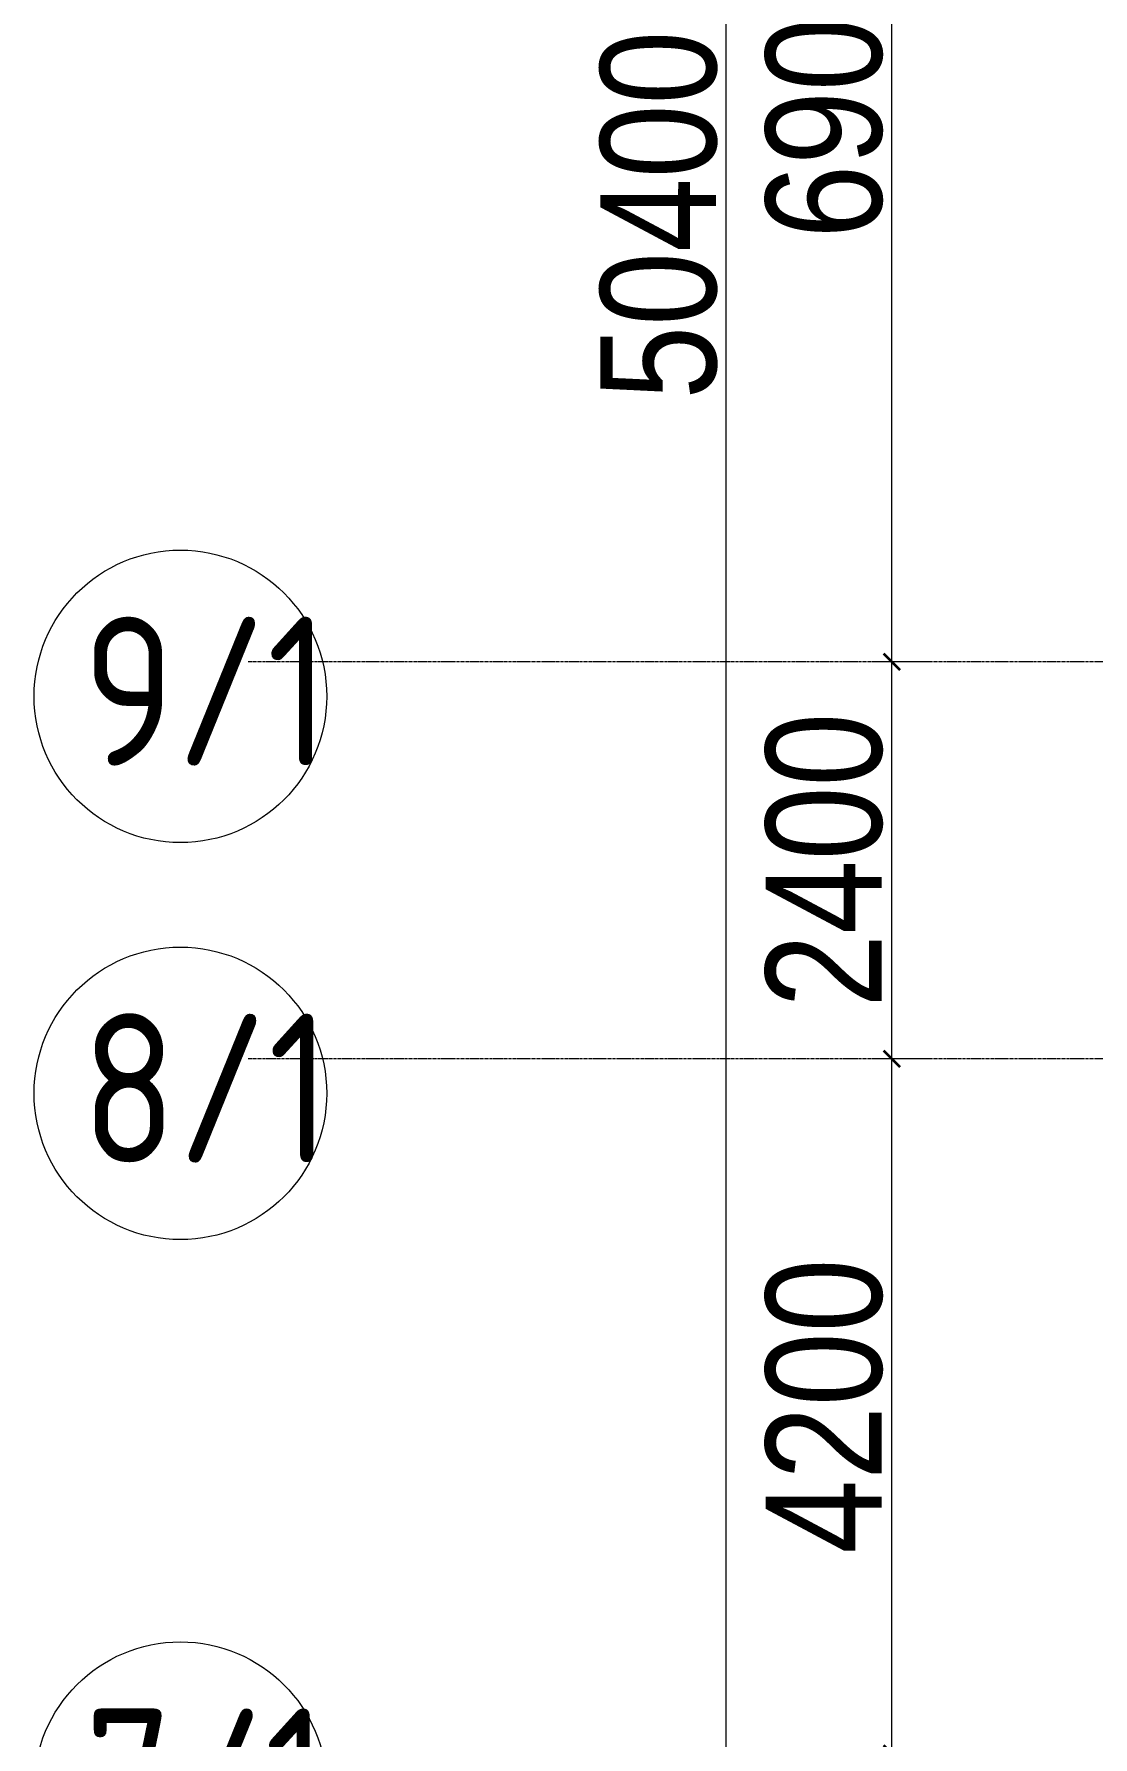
# Model space of a CAD drawing. Header units: millimetres. Extents: x -231292 to 573618, y -153144 to 564035.
# Drawn here: x 1655 to 8052, y 202566 to 212861 of the extents above; entities that cross this region are included whole.
import ezdxf
from ezdxf.enums import TextEntityAlignment as Align

# ---------------------------------------------------------------- set-up
doc = ezdxf.new("R2010")
doc.units = ezdxf.units.MM
doc.linetypes.add('CENTER2', pattern=[28.575, 19.05, -3.175, 3.175, -3.175])
doc.layers.get('0').update_dxf_attribs({"color": 250})
doc.layers.get('Defpoints').update_dxf_attribs({"color": 250})
doc.layers.add('РД_Оси_100', color=250, linetype='Continuous', lineweight=0)
doc.layers.add('РД_Оси_размер', color=250, linetype='Continuous', lineweight=0)
doc.styles.add('style1', font='ARIALN.TTF')
doc.styles.add('ккк', font='isocpeur.ttf', dxfattribs={"width": 0.85, "oblique": 15})
doc.dimstyles.new('Dim100_ареал', dxfattribs={"dimscale": 100, "dimtxt": 2.5, "dimasz": 1, "dimexe": 1, "dimexo": 1, "dimgap": 0.5, "dimtad": 1, "dimzin": 12, "dimdsep": 46, "dimtxsty": 'style1', "dimblk": 'ARCHTICK', "dimcen": 1, "dimdle": 1, "dimclrd": 256, "dimclre": 256, "dimaunit": 1, "dimadec": 0, "dimazin": 3, "dimtfac": 1, "dimtmove": 1, "dimatfit": 3, "dimldrblk": 'OPEN30', "dimfxl": 2, "dimfxlon": 1, "dimtolj": 1, "dimtzin": 0, "dimlwd": 9, "dimlwe": 9, "dimarcsym": 0})

# ---------------------------------------------------------------- blocks, each defined once
blk = doc.blocks.new('A-iden')
at = {"linetype": 'Continuous', "lineweight": 5}
blk.add_circle((-0.729, -4.063), 5.894, dxfattribs=at)
at = {"color": 0, "linetype": 'Continuous', "lineweight": 20, "style": 'ккк', "width": 0.85}
blk.add_attdef('ID', text='', height=6, dxfattribs=at).set_placement((0.314, -3.853), align=Align.MIDDLE_CENTER)
blk = doc.blocks.new('_ArchTick')
at = {"color": 0, "linetype": 'ByBlock', "const_width": 0.15}
blk.add_lwpolyline([(-0.5, -0.5), (0.5, 0.5)], dxfattribs=at)
blk = doc.blocks.new('*D175')
at = {"layer": 'Defpoints', "color": 0, "transparency": 16777216}
for p in [(1193587, 151813), (1194587, 151813), (1194587, 149113)]:
    blk.add_point(p, dxfattribs=at)
at = {"layer": 'РД_Оси_размер', "lineweight": 9, "transparency": 16777216}
for p, q in [((1193587, 149013), (1193587, 151913)), ((1193787, 151813), (1193487, 151813)), ((1193787, 149113), (1193487, 149113))]:
    blk.add_line(p, q, dxfattribs=at)
at = {"layer": 'РД_Оси_размер', "lineweight": 9, "transparency": 16777216, "xscale": 100, "yscale": 100, "zscale": 100}
for p, rotation in [((1193587, 151813), 90), ((1193587, 149113), 270)]:
    blk.add_blockref('_ArchTick', p, dxfattribs=dict(at, rotation=rotation))
at = {"layer": 'РД_Оси_размер', "color": 0, "transparency": 16777216, "insert": (1193180, 150463), "char_height": 700, "attachment_point": 5, "rotation": 90, "style": 'style1'}
blk.add_mtext('\\A1;2700', dxfattribs=at)
blk = doc.blocks.new('_Open30')
at = {"color": 0, "linetype": 'ByBlock', "lineweight": -2}
for p, q in [((-1, 0.27), (0, 0)), ((0, 0), (-1, -0.27)), ((0, 0), (-1, 0))]:
    blk.add_line(p, q, dxfattribs=at)
blk = doc.blocks.new('*D176')
at = {"layer": 'Defpoints', "color": 0, "transparency": 16777216}
for p in [(1193587, 156013), (1194587, 156013), (1194587, 151813)]:
    blk.add_point(p, dxfattribs=at)
at = {"layer": 'РД_Оси_размер', "lineweight": 9, "transparency": 16777216}
for p, q in [((1193587, 151713), (1193587, 156113)), ((1193787, 156013), (1193487, 156013)), ((1193787, 151813), (1193487, 151813))]:
    blk.add_line(p, q, dxfattribs=at)
at = {"layer": 'РД_Оси_размер', "lineweight": 9, "transparency": 16777216, "xscale": 100, "yscale": 100, "zscale": 100}
for p, rotation in [((1193587, 156013), 90), ((1193587, 151813), 270)]:
    blk.add_blockref('_ArchTick', p, dxfattribs=dict(at, rotation=rotation))
at = {"layer": 'РД_Оси_размер', "color": 0, "transparency": 16777216, "insert": (1193180, 153913), "char_height": 700, "attachment_point": 5, "rotation": 90, "style": 'style1'}
blk.add_mtext('\\A1;4200', dxfattribs=at)
blk = doc.blocks.new('*D177')
at = {"layer": 'Defpoints', "color": 0, "transparency": 16777216}
for p in [(1193587, 158413), (1194587, 158413), (1194587, 156013)]:
    blk.add_point(p, dxfattribs=at)
at = {"layer": 'РД_Оси_размер', "lineweight": 9, "transparency": 16777216}
for p, q in [((1193587, 155913), (1193587, 158513)), ((1193787, 158413), (1193487, 158413)), ((1193787, 156013), (1193487, 156013))]:
    blk.add_line(p, q, dxfattribs=at)
at = {"layer": 'РД_Оси_размер', "lineweight": 9, "transparency": 16777216, "xscale": 100, "yscale": 100, "zscale": 100}
for p, rotation in [((1193587, 158413), 90), ((1193587, 156013), 270)]:
    blk.add_blockref('_ArchTick', p, dxfattribs=dict(at, rotation=rotation))
at = {"layer": 'РД_Оси_размер', "color": 0, "transparency": 16777216, "insert": (1193180, 157213), "char_height": 700, "attachment_point": 5, "rotation": 90, "style": 'style1'}
blk.add_mtext('\\A1;2400', dxfattribs=at)
blk = doc.blocks.new('*D178')
at = {"layer": 'Defpoints', "color": 0, "transparency": 16777216}
for p in [(1193587, 165313), (1194587, 165313), (1194587, 158413)]:
    blk.add_point(p, dxfattribs=at)
at = {"layer": 'РД_Оси_размер', "lineweight": 9, "transparency": 16777216}
for p, q in [((1193587, 158313), (1193587, 165413)), ((1193787, 165313), (1193487, 165313)), ((1193787, 158413), (1193487, 158413))]:
    blk.add_line(p, q, dxfattribs=at)
at = {"layer": 'РД_Оси_размер', "lineweight": 9, "transparency": 16777216, "xscale": 100, "yscale": 100, "zscale": 100}
for p, rotation in [((1193587, 165313), 90), ((1193587, 158413), 270)]:
    blk.add_blockref('_ArchTick', p, dxfattribs=dict(at, rotation=rotation))
at = {"layer": 'РД_Оси_размер', "color": 0, "transparency": 16777216, "insert": (1193180, 161863), "char_height": 700, "attachment_point": 5, "rotation": 90, "style": 'style1'}
blk.add_mtext('\\A1;6900', dxfattribs=at)
blk = doc.blocks.new('*D200')
at = {"layer": 'Defpoints', "color": 0, "transparency": 16777216}
for p in [(1192587, 186313), (1194587, 186313), (1194587, 135913)]:
    blk.add_point(p, dxfattribs=at)
at = {"layer": 'РД_Оси_размер', "lineweight": 9, "transparency": 16777216}
for p, q in [((1192587, 135813), (1192587, 186413)), ((1192787, 186313), (1192487, 186313)), ((1192787, 135913), (1192487, 135913))]:
    blk.add_line(p, q, dxfattribs=at)
at = {"layer": 'РД_Оси_размер', "lineweight": 9, "transparency": 16777216, "xscale": 100, "yscale": 100, "zscale": 100}
for p, rotation in [((1192587, 186313), 90), ((1192587, 135913), 270)]:
    blk.add_blockref('_ArchTick', p, dxfattribs=dict(at, rotation=rotation))
at = {"layer": 'РД_Оси_размер', "color": 0, "transparency": 16777216, "insert": (1192180, 161113), "char_height": 700, "attachment_point": 5, "rotation": 90, "style": 'style1'}
blk.add_mtext('\\A1;50400', dxfattribs=at)
blk = doc.blocks.new('оси_рен')
at = {"layer": 'РД_Оси_100', "color": 251, "linetype": 'CENTER2', "true_color": 0x636466}
for p, q in [((1225207.916, 158413.25), (1189697.958, 158413.25)), ((1225207.916, 156013.25), (1189697.958, 156013.25))]:
    blk.add_line(p, q, dxfattribs=at)
at = {"layer": 'РД_Оси_100', "color": 251, "true_color": 0x636466, "xscale": 150, "yscale": 150, "zscale": 100}
for p, values in [((1189397.958, 158813.25), {'ID': '9/1'}), ((1189397.958, 156413.25), {'ID': '8/1'}), ((1189397.958, 152213.25), {'ID': '7/1'})]:
    blk.add_blockref('A-iden', p, dxfattribs=at).add_auto_attribs(values)
at = {"layer": 'РД_Оси_размер', "color": 251, "true_color": 0x636466}
for base, p1, p2, picture, middle in [((1192587.313, 186313.25), (1194587.313, 135913.25), (1194587.313, 186313.25), '*D200', (1192179.912, 161113.25)), ((1193587.313, 165313.25), (1194587.313, 158413.25), (1194587.313, 165313.25), '*D178', (1193179.912, 161863.25)), ((1193587.313, 158413.25), (1194587.313, 156013.25), (1194587.313, 158413.25), '*D177', (1193179.912, 157213.25)), ((1193587.313, 156013.25), (1194587.313, 151813.25), (1194587.313, 156013.25), '*D176', (1193179.912, 153913.25)), ((1193587.313, 151813.25), (1194587.313, 149113.25), (1194587.313, 151813.25), '*D175', (1193179.912, 150463.25))]:
    dim = blk.add_linear_dim(base=base, p1=p1, p2=p2, angle=90, dimstyle='Dim100_ареал', override={"dimtxt": 7}, dxfattribs=at)
    dim.commit()
    dim.dimension.update_dxf_attribs({"geometry": picture, "text_midpoint": middle})

msp = doc.modelspace()

# ---------------------------------------------------------------- block references
at = {"rotation": 359.999868838025}
msp.add_blockref('оси_рен', (-1186750.035, 50655.808), dxfattribs=at)

doc.saveas('drawing.dxf')
